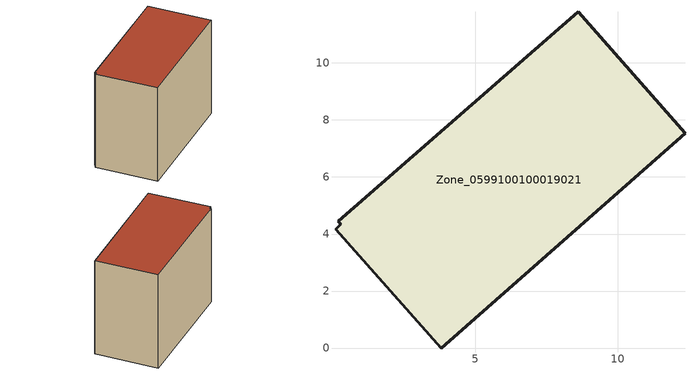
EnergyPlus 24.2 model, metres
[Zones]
Zone_0599100100019021
 floor ground (C_G): 0.1,4.17 0.29,4.34 0.19,4.45 8.61,11.79 12.36,7.53 3.8,0 z3.92
 wall outside (C_F): 12.36,7.53 8.61,11.79 0.19,4.45 0.29,4.34 0.1,4.17 3.8,0 12.36,7.53 z3.92:12.96
 roof outside (C_R): 0.29,4.34 0.1,4.17 3.8,0 12.36,7.53 8.61,11.79 0.19,4.45 z12.96
[BUILDING]
Pand.0599100100019021: North Axis=0; Terrain=City; Loads Convergence Tolerance Value=0.04; Temperature Convergence Tolerance Value=0.4; Solar Distribution=FullExterior; Maximum Number of Warmup Days=25; Minimum Number of Warmup Days=1
[Site:Location]
Rotterdam.The.Hague.AP_ZH_NLD Design_Conditions: Latitude=51.96; Longitude=4.45; Time Zone=1; Elevation=-4.5
[SITE:GROUNDTEMPERATURE:BUILDINGSURFACE]
18, 18, 18, 18, 18, 18, 18, 18, 18, 18, 18, 18
[MATERIAL] Thermal Absorptance=0.9; Solar Absorptance=0.7; Visible Absorptance=0.7
Name | Roughness | Thickness | Conductivity | Density | Specific Heat
G.TC.2015-2018 | MediumSmooth | 0.15 | 0.0428571 | 540 | 1210
F.TC.2015-2018 | Rough | 0.3 | 0.0666667 | 1920 | 840
R.TC.2015-2018 | MediumRough | 0.2 | 0.0333333 | 1500 | 1000
[CONSTRUCTION]
C_G: G.TC.2015-2018
C_F: F.TC.2015-2018
C_R: R.TC.2015-2018
[ZONE]
Zone_0599100100019021: Type=1; Multiplier=1; Ceiling Height=Autocalculate; Volume=Autocalculate; Floor Area=autocalculate; Part of Total Floor Area=Yes
[ZONEINFILTRATION:DESIGNFLOWRATE]
Infil_Zone_0599100100019021: Zone or ZoneList or Space or SpaceList=Zone_0599100100019021; Schedule=AlwaysOn; Design Flow Rate Calculation Method=Flow/Area; Flow Rate per Floor Area=0.0015; Constant Term Coefficient=1; Temperature Term Coefficient=0; Velocity Term Coefficient=0; Velocity Squared Term Coefficient=0
[HVACTEMPLATE:ZONE:IDEALLOADSAIRSYSTEM]
Zone_0599100100019021: Maximum Heating Supply Air Temperature=50; Minimum Cooling Supply Air Temperature=13; Maximum Heating Supply Air Humidity Ratio=0.0156; Minimum Cooling Supply Air Humidity Ratio=0.0077; Heating Limit=NoLimit; Cooling Limit=NoLimit; Dehumidification Control Type=ConstantSensibleHeatRatio; Cooling Sensible Heat Ratio=0.7; Dehumidification Setpoint=60; Humidification Control Type=None; Humidification Setpoint=30; Outdoor Air Method=None; Outdoor Air Flow Rate per Person=0.00944; Outdoor Air Flow Rate per Zone Floor Area=0; Outdoor Air Flow Rate per Zone=0; Demand Controlled Ventilation Type=None; Outdoor Air Economizer Type=NoEconomizer; Heat Recovery Type=None; Sensible Heat Recovery Effectiveness=0.7; Latent Heat Recovery Effectiveness=0.65
[ZONECONTROL:THERMOSTAT]
ThermostatControl_Zone_0599100100019021: Zone or ZoneList=Zone_0599100100019021; Control Type Schedule=DualSetpointControlType; Control 1=Thermostat_Zone_0599100100019021; Temperature Difference Between Cutout And Setpoint=0
[THERMOSTATSETPOINT:DUALSETPOINT]
Thermostat_Zone_0599100100019021: Heating Setpoint Temperature Schedule=HeatingSetpoint_Zone_0599100100019021; Cooling Setpoint Temperature Schedule=CoolingSetpoint_Zone_0599100100019021
[SCHEDULE:COMPACT]
HeatingSetpoint_Zone_0599100100019021: Through: 12/31, For: AllDays, Until: 24:00, 21
CoolingSetpoint_Zone_0599100100019021: Through: 12/31, For: AllDays, Until: 24:00, 24
DualSetpointControlType: Through: 12/31, For: AllDays, Until: 24:00, 4
AlwaysOn: Through: 12/31, For: AllDays, Until: 24:00, 1
